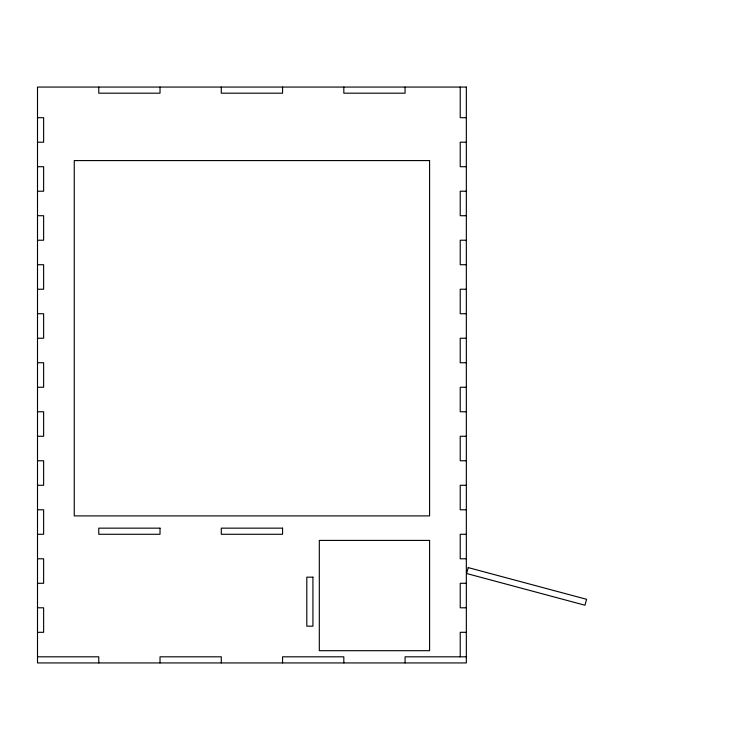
<?xml version="1.0" encoding="UTF-8"?>
<svg xmlns="http://www.w3.org/2000/svg" width="750" height="750" viewBox="0 0 750 750"><rect width="100%" height="100%" fill="white"/><g stroke="black" fill="none" stroke-linecap="round" stroke-linejoin="round"><path stroke-width="1.12" d="M37.5 117.694L43.622 117.694L43.622 142.2L37.5 142.2M466.341 117.694L460.219 117.694L460.219 87.066M466.341 142.2L460.219 142.2L460.219 166.706L466.341 166.706M37.5 166.706L43.622 166.706L43.622 191.213L37.5 191.213M466.341 191.213L460.219 191.213L460.219 215.719L466.341 215.719M37.5 215.719L43.622 215.719L43.622 240.225L37.5 240.225M466.341 240.225L460.219 240.225L460.219 264.722L466.341 264.722M37.5 264.722L43.622 264.722L43.622 289.228L37.5 289.228M466.341 289.228L460.219 289.228L460.219 313.734L466.341 313.734M37.5 313.734L43.622 313.734L43.622 338.241L37.5 338.241M466.341 338.241L460.219 338.241L460.219 362.747L466.341 362.747M37.5 362.747L43.622 362.747L43.622 387.253L37.5 387.253M466.341 387.253L460.219 387.253L460.219 411.759L466.341 411.759M37.5 411.759L43.622 411.759L43.622 436.266L37.5 436.266M466.341 436.266L460.219 436.266L460.219 460.772L466.341 460.772M37.5 460.772L43.622 460.772L43.622 485.278L37.5 485.278M466.341 485.278L460.219 485.278L460.219 509.775L466.341 509.775M37.5 509.775L43.622 509.775L43.622 534.281L37.5 534.281M466.341 534.281L460.219 534.281L460.219 558.787L466.341 558.787M37.5 558.787L43.622 558.787L43.622 583.294L37.5 583.294M466.341 583.294L460.219 583.294L460.219 607.8L466.341 607.8M37.5 607.8L43.622 607.8L43.622 632.306L37.5 632.306M466.341 632.306L460.219 632.306L460.219 656.812M37.5 656.812L98.766 656.812L98.766 662.934M466.341 656.812L405.075 656.812L405.075 662.934M405.075 87.066L405.075 93.188L343.819 93.188L343.819 87.066M343.819 662.934L343.819 656.812L282.553 656.812L282.553 662.934M282.553 87.066L282.553 93.188L221.287 93.188L221.287 87.066M221.287 662.934L221.287 656.812L160.022 656.812L160.022 662.934M160.022 87.066L160.022 93.188L98.766 93.188L98.766 87.066M468.225 567.6L466.641 573.516L584.991 605.231L586.584 599.306L468.225 567.6M466.341 87.066L37.5 87.066L37.5 662.934L466.341 662.934L466.341 87.066M429.581 160.575L74.259 160.575L74.259 515.906L429.581 515.906L429.581 160.575M160.022 528.159L98.766 528.159L98.766 534.281L160.022 534.281L160.022 528.159M282.553 528.159L221.287 528.159L221.287 534.281L282.553 534.281L282.553 528.159M429.581 540.413L319.312 540.413L319.312 650.681L429.581 650.681L429.581 540.413M312.928 577.172L306.806 577.172L306.806 626.175L312.928 626.175L312.928 577.172"/></g></svg>
